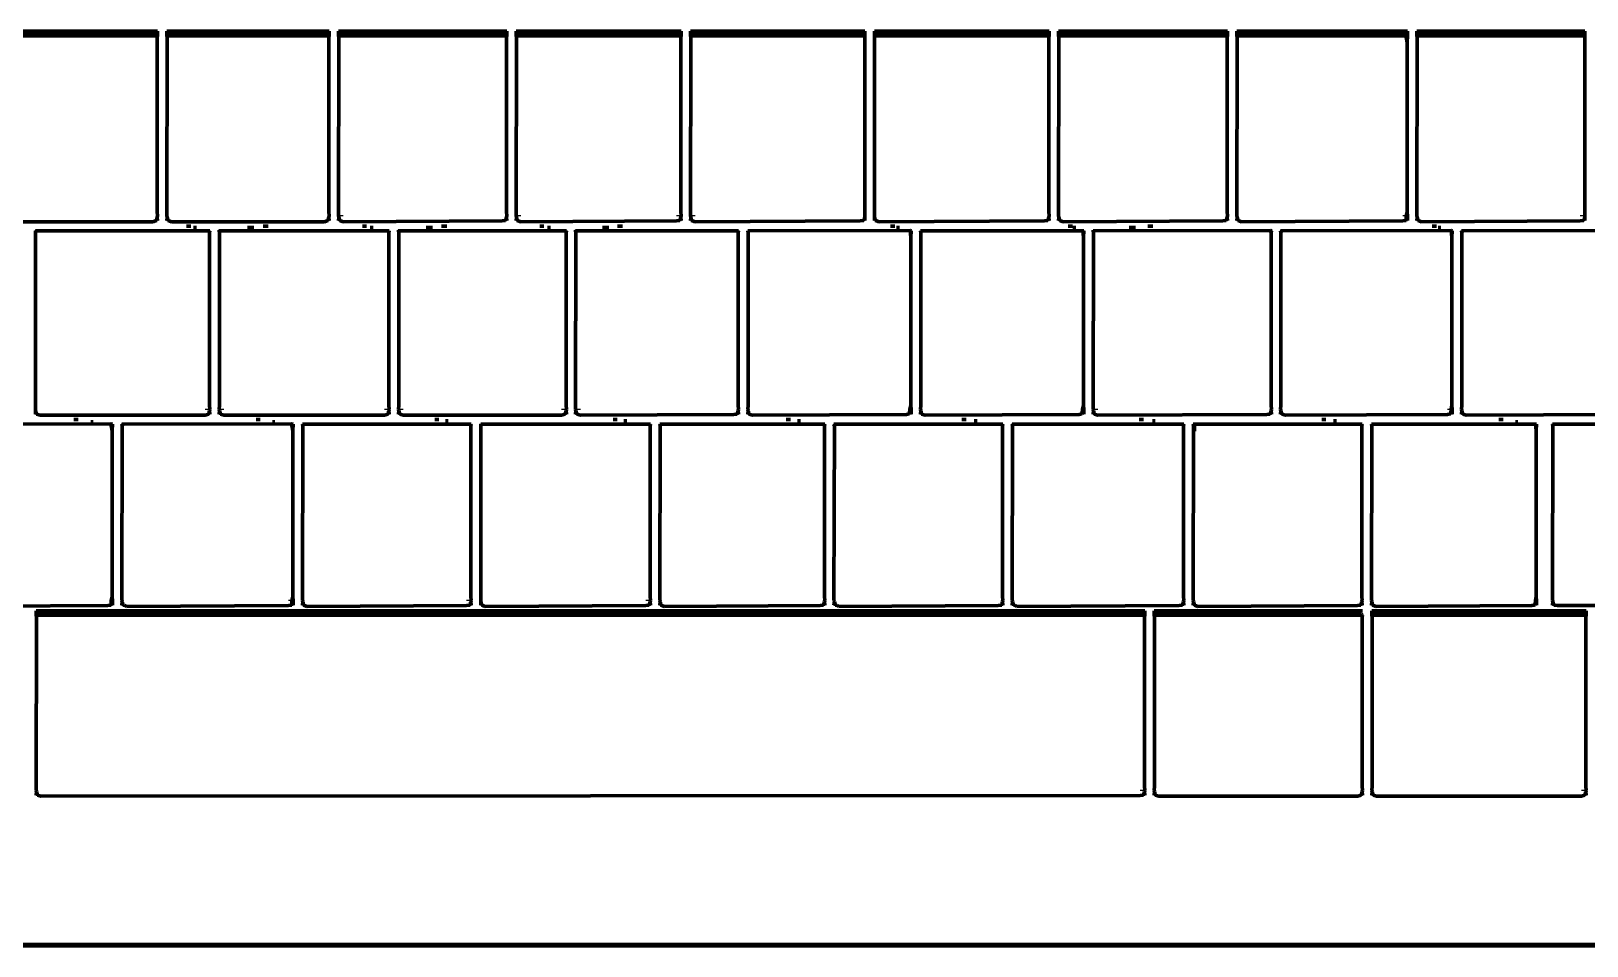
# Model space of a CAD drawing. Header units: millimetres. Extents: x 4307 to 31003, y 2809 to 20009.
# Drawn here: x 11221.8 to 11335.8, y 12631 to 12698 of the extents above; entities that cross this region are included whole.
import ezdxf

# ---------------------------------------------------------------- set-up
doc = ezdxf.new("R2010")
doc.units = ezdxf.units.MM
doc.layers.add('ProfileEdges', color=7, linetype='Continuous')

msp = doc.modelspace()

# ---------------------------------------------------------------- linework, layer by layer
for p, q in [((11218.6, 12684.1), (11231.01, 12684.1)), ((11231.09, 12684.44), (11231.01, 12684.44)), ((11231.01, 12684.1), (11231.09, 12684.1)), ((11231.86, 12684.44), (11231.78, 12684.44)), ((11231.78, 12684.1), (11231.86, 12684.1)), ((11231.86, 12684.1), (11243.58, 12684.1)), ((11243.58, 12684.1), (11243.67, 12684.1)), ((11244.7, 12684.44), (11244.35, 12684.44)), ((11244.35, 12684.1), (11244.44, 12684.1)), ((11244.44, 12684.1), (11256.34, 12684.07)), ((11256.59, 12684.1), (11256.68, 12684.1)), ((11257.71, 12684.44), (11257.36, 12684.44)), ((11257.36, 12684.1), (11257.45, 12684.1)), ((11257.45, 12684.1), (11269.11, 12684.07)), ((11269.37, 12684.44), (11269.11, 12684.44)), ((11269.37, 12684.1), (11269.45, 12684.1)), ((11270.48, 12684.44), (11270.14, 12684.44)), ((11270.14, 12684.1), (11270.22, 12684.1)), ((11270.22, 12684.1), (11282.59, 12684.07)), ((11282.93, 12684.44), (11282.85, 12684.44)), ((11282.85, 12684.1), (11282.93, 12684.1)), ((11283.71, 12684.44), (11283.62, 12684.44)), ((11283.62, 12684.1), (11283.7, 12684.1)), ((11283.7, 12684.1), (11296.08, 12684.07)), ((11296.43, 12684.44), (11296.34, 12684.44)), ((11296.34, 12684.1), (11296.43, 12684.1)), ((11297.2, 12684.44), (11297.11, 12684.44)), ((11297.11, 12684.1), (11297.2, 12684.1)), ((11297.2, 12684.1), (11309.16, 12684.07)), ((11309.5, 12684.44), (11309.41, 12684.44)), ((11309.41, 12684.1), (11309.5, 12684.1)), ((11310.27, 12684.44), (11310.19, 12684.44)), ((11310.19, 12684.1), (11310.27, 12684.1)), ((11310.27, 12684.1), (11322.35, 12684.07)), ((11322.6, 12684.44), (11322.35, 12684.44)), ((11322.69, 12684.44), (11322.6, 12684.44)), ((11322.6, 12684.1), (11322.69, 12684.1)), ((11323.46, 12684.44), (11323.37, 12684.44)), ((11323.37, 12684.1), (11323.46, 12684.1)), ((11323.46, 12684.1), (11335.35, 12684.07)), ((11335.69, 12684.44), (11335.35, 12684.44)), ((11335.61, 12684.1), (11335.69, 12684.1)), ((11222.22, 12670.27), (11222.14, 12670.27)), ((11222.14, 12669.93), (11222.22, 12669.93)), ((11222.22, 12669.93), (11234.84, 12669.93)), ((11234.93, 12670.27), (11234.58, 12670.27)), ((11234.84, 12669.93), (11234.93, 12669.93)), ((11235.95, 12670.27), (11235.61, 12670.27)), ((11235.61, 12669.93), (11235.7, 12669.93)), ((11235.7, 12669.93), (11247.98, 12669.93)), ((11248.07, 12670.27), (11247.72, 12670.27)), ((11247.98, 12669.93), (11248.07, 12669.93)), ((11249.09, 12670.27), (11248.75, 12670.27)), ((11248.75, 12669.93), (11248.84, 12669.93)), ((11248.84, 12669.93), (11260.96, 12669.93)), ((11261.05, 12670.27), (11260.7, 12670.27)), ((11260.96, 12669.93), (11261.05, 12669.93)), ((11262.08, 12670.27), (11261.73, 12670.27)), ((11261.73, 12669.93), (11261.82, 12669.93)), ((11261.82, 12669.93), (11273.31, 12669.9)), ((11273.66, 12670.27), (11273.57, 12670.27)), ((11273.57, 12669.93), (11273.66, 12669.93)), ((11274.34, 12669.93), (11274.43, 12669.93)), ((11274.43, 12669.93), (11285.97, 12669.9)), ((11286.18, 12669.95), (11286.31, 12669.93)), ((11286.31, 12670.27), (11286.22, 12670.27)), ((11287.08, 12670.27), (11287, 12670.27)), ((11287, 12669.93), (11287.08, 12669.93)), ((11287.08, 12669.93), (11298.62, 12669.9)), ((11298.83, 12669.95), (11298.96, 12669.93)), ((11298.96, 12670.27), (11298.88, 12670.27)), ((11299.99, 12670.27), (11299.65, 12670.27)), ((11299.65, 12669.93), (11299.73, 12669.93)), ((11299.73, 12669.93), (11312.37, 12669.9)), ((11312.71, 12670.27), (11312.62, 12670.27)), ((11312.62, 12669.93), (11312.71, 12669.93)), ((11313.48, 12670.27), (11313.39, 12670.27)), ((11313.39, 12669.93), (11313.48, 12669.93)), ((11313.48, 12669.93), (11325.61, 12669.9)), ((11325.88, 12670.27), (11325.61, 12670.27)), ((11325.83, 12669.95), (11325.96, 12669.93)), ((11325.96, 12670.27), (11325.88, 12670.27)), ((11326.73, 12670.27), (11326.64, 12670.27)), ((11326.64, 12669.93), (11326.73, 12669.93)), ((11326.73, 12669.93), (11338.33, 12669.9)), ((11227.44, 12655.94), (11227.7, 12655.94)), ((11227.78, 12656.27), (11227.7, 12656.27)), ((11227.7, 12655.94), (11227.78, 12655.94)), ((11228.47, 12655.94), (11228.55, 12655.94)), ((11240.94, 12656.27), (11240.68, 12656.27)), ((11240.68, 12655.94), (11240.94, 12655.94)), ((11241.02, 12656.27), (11240.94, 12656.27)), ((11240.94, 12655.94), (11241.02, 12655.94)), ((11241.71, 12655.94), (11241.79, 12655.94)), ((11241.79, 12655.94), (11242.05, 12655.94)), ((11254.08, 12656.27), (11253.74, 12656.27)), ((11253.74, 12655.94), (11254, 12655.94)), ((11254, 12655.94), (11254.08, 12655.94)), ((11254.77, 12655.94), (11254.85, 12655.94)), ((11254.85, 12655.94), (11255.11, 12655.94)), ((11267.21, 12656.27), (11266.87, 12656.27)), ((11266.87, 12655.94), (11267.12, 12655.94)), ((11267.12, 12655.94), (11267.21, 12655.94)), ((11267.98, 12656.27), (11267.89, 12656.27)), ((11267.89, 12655.94), (11267.98, 12655.94)), ((11267.98, 12655.94), (11268.24, 12655.94)), ((11279.64, 12655.94), (11279.89, 12655.94)), ((11279.98, 12656.27), (11279.89, 12656.27)), ((11279.89, 12655.94), (11279.98, 12655.94)), ((11280.75, 12656.27), (11280.66, 12656.27)), ((11280.66, 12655.94), (11280.75, 12655.94)), ((11292.7, 12655.94), (11292.95, 12655.94)), ((11293.04, 12656.27), (11292.95, 12656.27)), ((11292.95, 12655.94), (11293.04, 12655.94)), ((11293.81, 12656.27), (11293.72, 12656.27)), ((11293.72, 12655.94), (11293.81, 12655.94)), ((11305.95, 12655.94), (11306.21, 12655.94)), ((11306.3, 12656.27), (11306.21, 12656.27)), ((11306.21, 12655.94), (11306.3, 12655.94)), ((11306.98, 12655.94), (11307.07, 12655.94)), ((11307.07, 12655.94), (11307.33, 12655.94)), ((11319.01, 12655.94), (11319.27, 12655.94)), ((11319.36, 12656.27), (11319.27, 12656.27)), ((11319.27, 12655.94), (11319.36, 12655.94)), ((11320.04, 12655.94), (11320.13, 12655.94)), ((11320.13, 12655.94), (11320.39, 12655.94)), ((11331.8, 12655.94), (11331.95, 12655.94)), ((11332.01, 12655.95), (11332.14, 12655.94)), ((11332.14, 12656.27), (11332.06, 12656.27)), ((11333.32, 12656.27), (11333.41, 12656.27)), ((11333.32, 12655.94), (11333.41, 12655.94)), ((11333.41, 12655.94), (11333.66, 12655.94)), ((11222.2, 12642.02), (11222.29, 12642.02)), ((11222.29, 12642.02), (11303.09, 12641.98)), ((11303.43, 12642.35), (11303.09, 12642.35)), ((11303.34, 12642.02), (11303.43, 12642.02)), ((11304.11, 12642.02), (11304.2, 12642.02)), ((11304.2, 12642.02), (11319.3, 12642.02)), ((11319.39, 12642.35), (11319.3, 12642.35)), ((11319.3, 12642.02), (11319.39, 12642.02)), ((11320.07, 12642.02), (11320.16, 12642.02)), ((11320.16, 12642.02), (11335.69, 12642.02)), ((11335.77, 12642.35), (11335.43, 12642.35)), ((11335.69, 12642.02), (11335.77, 12642.02))]:
    msp.add_line(p, q)
at = {"layer": 'ProfileEdges', "lineweight": 211}
for p, q in [((11218.52, 12697.98), (11231.09, 12697.98)), ((11230.75, 12697.82), (11218.86, 12697.88)), ((11230.75, 12697.82), (11231.01, 12697.79)), ((11231.01, 12697.79), (11231.04, 12697.64)), ((11231.09, 12697.98), (11231.09, 12697.64)), ((11231.78, 12697.98), (11243.67, 12697.98)), ((11231.78, 12697.64), (11231.78, 12697.98)), ((11231.83, 12697.64), (11231.86, 12697.79)), ((11231.86, 12697.79), (11232.12, 12697.88)), ((11243.33, 12697.82), (11232.12, 12697.88)), ((11243.33, 12697.82), (11243.58, 12697.79)), ((11243.62, 12697.64), (11243.58, 12697.79)), ((11243.67, 12697.98), (11243.67, 12697.64)), ((11244.35, 12697.98), (11256.68, 12697.98)), ((11244.35, 12697.64), (11244.35, 12697.98)), ((11244.48, 12697.77), (11244.43, 12697.64)), ((11244.7, 12697.88), (11244.48, 12697.77)), ((11256.34, 12697.88), (11244.7, 12697.88)), ((11256.59, 12697.79), (11256.34, 12697.88)), ((11256.63, 12697.64), (11256.59, 12697.79)), ((11256.68, 12697.98), (11256.68, 12697.64)), ((11257.36, 12697.98), (11269.45, 12697.98)), ((11257.36, 12697.64), (11257.36, 12697.98)), ((11257.49, 12697.77), (11257.44, 12697.64)), ((11257.71, 12697.88), (11257.49, 12697.77)), ((11269.11, 12697.88), (11257.71, 12697.88)), ((11269.37, 12697.79), (11269.11, 12697.88)), ((11269.4, 12697.64), (11269.37, 12697.79)), ((11269.45, 12697.98), (11269.45, 12697.64)), ((11270.14, 12697.98), (11282.93, 12697.98)), ((11270.14, 12697.64), (11270.14, 12697.98)), ((11270.26, 12697.77), (11270.21, 12697.64)), ((11270.48, 12697.88), (11270.26, 12697.77)), ((11282.59, 12697.88), (11270.48, 12697.88)), ((11282.85, 12697.79), (11282.59, 12697.88)), ((11282.88, 12697.64), (11282.85, 12697.79)), ((11282.93, 12697.98), (11282.93, 12697.64)), ((11283.62, 12697.98), (11296.43, 12697.98)), ((11283.62, 12697.64), (11283.62, 12697.98)), ((11283.67, 12697.64), (11283.7, 12697.79)), ((11283.7, 12697.79), (11283.96, 12697.88)), ((11296.08, 12697.88), (11283.96, 12697.88)), ((11296.34, 12697.79), (11296.08, 12697.88)), ((11296.34, 12697.79), (11296.38, 12697.64)), ((11296.43, 12697.98), (11296.43, 12697.64)), ((11297.11, 12697.98), (11309.5, 12697.98)), ((11297.11, 12697.64), (11297.11, 12697.98)), ((11297.24, 12697.77), (11297.18, 12697.64)), ((11297.45, 12697.88), (11297.24, 12697.77)), ((11309.16, 12697.88), (11297.45, 12697.88)), ((11309.41, 12697.79), (11309.16, 12697.88)), ((11309.45, 12697.64), (11309.41, 12697.79)), ((11309.5, 12697.98), (11309.5, 12697.64)), ((11310.19, 12697.98), (11322.69, 12697.98)), ((11310.19, 12697.64), (11310.19, 12697.98)), ((11310.27, 12697.79), (11310.24, 12697.64)), ((11310.53, 12697.88), (11310.27, 12697.79)), ((11322.35, 12697.82), (11310.53, 12697.88)), ((11322.56, 12697.77), (11322.35, 12697.82)), ((11322.59, 12697.64), (11322.56, 12697.77)), ((11322.69, 12697.98), (11322.69, 12697.64)), ((11323.37, 12697.98), (11323.37, 12697.64)), ((11323.37, 12697.98), (11335.69, 12697.98)), ((11323.5, 12697.77), (11323.45, 12697.64)), ((11323.72, 12697.88), (11323.5, 12697.77)), ((11335.35, 12697.88), (11323.72, 12697.88)), ((11335.35, 12697.88), (11335.61, 12697.79)), ((11335.64, 12697.64), (11335.61, 12697.79)), ((11335.69, 12697.64), (11335.69, 12697.98)), ((11231.04, 12697.64), (11218.57, 12697.64)), ((11231.09, 12697.64), (11231.04, 12697.64)), ((11231.04, 12697.64), (11231.07, 12697.53)), ((11231.09, 12697.64), (11231.07, 12697.53)), ((11231.07, 12697.53), (11231.07, 12684.74)), ((11231.83, 12697.64), (11231.78, 12697.64)), ((11231.8, 12697.53), (11231.78, 12697.64)), ((11231.78, 12684.44), (11231.8, 12697.53)), ((11231.8, 12697.53), (11231.83, 12697.64)), ((11243.62, 12697.64), (11231.83, 12697.64)), ((11243.67, 12697.64), (11243.62, 12697.64)), ((11243.65, 12697.53), (11243.62, 12697.64)), ((11243.67, 12697.64), (11243.65, 12697.53)), ((11243.65, 12697.53), (11243.65, 12684.74)), ((11244.43, 12697.64), (11244.35, 12697.64)), ((11244.38, 12697.53), (11244.35, 12697.64)), ((11244.35, 12684.44), (11244.38, 12697.53)), ((11244.43, 12697.64), (11244.38, 12697.53)), ((11256.63, 12697.64), (11244.43, 12697.64)), ((11256.68, 12697.64), (11256.63, 12697.64)), ((11256.66, 12697.53), (11256.63, 12697.64)), ((11256.68, 12697.64), (11256.66, 12697.53)), ((11256.66, 12697.53), (11256.66, 12684.74)), ((11257.44, 12697.64), (11257.36, 12697.64)), ((11257.39, 12697.53), (11257.36, 12697.64)), ((11257.36, 12684.44), (11257.39, 12697.53)), ((11257.44, 12697.64), (11257.39, 12697.53)), ((11269.4, 12697.64), (11257.44, 12697.64)), ((11269.45, 12697.64), (11269.4, 12697.64)), ((11269.43, 12697.53), (11269.4, 12697.64)), ((11269.45, 12697.64), (11269.43, 12697.53)), ((11269.43, 12697.53), (11269.43, 12684.74)), ((11270.21, 12697.64), (11270.14, 12697.64)), ((11270.16, 12697.53), (11270.14, 12697.64)), ((11270.14, 12684.44), (11270.16, 12697.53)), ((11270.21, 12697.64), (11270.16, 12697.53)), ((11282.88, 12697.64), (11270.21, 12697.64)), ((11282.93, 12697.64), (11282.88, 12697.64)), ((11282.91, 12697.53), (11282.88, 12697.64)), ((11282.93, 12697.64), (11282.91, 12697.53)), ((11282.91, 12697.53), (11282.91, 12684.74)), ((11283.67, 12697.64), (11283.62, 12697.64)), ((11283.64, 12697.53), (11283.62, 12697.64)), ((11283.62, 12684.44), (11283.64, 12697.53)), ((11283.64, 12697.53), (11283.67, 12697.64)), ((11296.38, 12697.64), (11283.67, 12697.64)), ((11296.38, 12697.64), (11296.41, 12697.53)), ((11296.43, 12697.64), (11296.38, 12697.64)), ((11296.41, 12697.53), (11296.43, 12697.64)), ((11296.41, 12697.53), (11296.41, 12684.74)), ((11297.18, 12697.64), (11297.11, 12697.64)), ((11297.13, 12697.53), (11297.11, 12697.64)), ((11297.13, 12697.53), (11297.11, 12684.44)), ((11297.18, 12697.64), (11297.13, 12697.53)), ((11309.45, 12697.64), (11297.18, 12697.64)), ((11309.48, 12697.53), (11309.45, 12697.64)), ((11309.5, 12697.64), (11309.45, 12697.64)), ((11309.48, 12697.53), (11309.5, 12697.64)), ((11309.48, 12697.53), (11309.48, 12684.74)), ((11310.24, 12697.64), (11310.19, 12697.64)), ((11310.21, 12697.53), (11310.19, 12697.64)), ((11310.19, 12684.44), (11310.21, 12697.15)), ((11310.24, 12697.64), (11310.21, 12697.53)), ((11310.21, 12697.53), (11310.21, 12697.15)), ((11322.59, 12697.64), (11310.24, 12697.64)), ((11322.6, 12697.54), (11322.59, 12697.64)), ((11322.69, 12697.64), (11322.59, 12697.64)), ((11322.6, 12697.54), (11322.67, 12697.15)), ((11322.67, 12697.15), (11322.69, 12697.64)), ((11322.67, 12697.15), (11322.67, 12684.74)), ((11323.45, 12697.64), (11323.37, 12697.64)), ((11323.4, 12697.53), (11323.37, 12697.64)), ((11323.4, 12697.53), (11323.37, 12684.44)), ((11323.45, 12697.64), (11323.4, 12697.53)), ((11335.64, 12697.64), (11323.45, 12697.64)), ((11335.67, 12697.53), (11335.64, 12697.64)), ((11335.69, 12697.64), (11335.64, 12697.64)), ((11335.69, 12697.64), (11335.67, 12697.53)), ((11335.67, 12697.53), (11335.67, 12684.74)), ((11230.75, 12684.01), (11218.86, 12684.01)), ((11231.01, 12684.1), (11230.75, 12684.01)), ((11231.01, 12684.1), (11231.07, 12684.36)), ((11231.07, 12684.74), (11231.09, 12684.44)), ((11231.09, 12684.44), (11231.07, 12684.36)), ((11231.09, 12684.1), (11231.07, 12684.36)), ((11231.8, 12684.36), (11231.78, 12684.44)), ((11231.8, 12684.36), (11231.78, 12684.1)), ((11231.8, 12684.36), (11231.86, 12684.1)), ((11231.86, 12684.1), (11232.12, 12684.01)), ((11243.33, 12684.01), (11232.12, 12684.01)), ((11243.58, 12684.1), (11243.33, 12684.01)), ((11243.58, 12684.1), (11243.65, 12684.36)), ((11243.65, 12684.74), (11243.67, 12684.44)), ((11243.67, 12684.44), (11243.65, 12684.36)), ((11243.67, 12684.1), (11243.65, 12684.36)), ((11244.35, 12684.44), (11244.38, 12684.36)), ((11244.38, 12684.36), (11244.35, 12684.1)), ((11244.38, 12684.36), (11244.44, 12684.1)), ((11244.44, 12684.1), (11244.7, 12684.01)), ((11256.34, 12684.07), (11244.7, 12684.01)), ((11256.59, 12684.1), (11256.34, 12684.07)), ((11256.59, 12684.1), (11256.66, 12684.36)), ((11256.66, 12684.74), (11256.68, 12684.44)), ((11256.68, 12684.44), (11256.66, 12684.36)), ((11256.68, 12684.1), (11256.66, 12684.36)), ((11257.39, 12684.36), (11257.36, 12684.44)), ((11257.36, 12684.1), (11257.39, 12684.36)), ((11257.39, 12684.36), (11257.45, 12684.1)), ((11257.71, 12684.01), (11257.45, 12684.1)), ((11269.11, 12684.07), (11257.71, 12684.01)), ((11269.37, 12684.1), (11269.11, 12684.07)), ((11269.37, 12684.1), (11269.43, 12684.36)), ((11269.43, 12684.74), (11269.45, 12684.44)), ((11269.45, 12684.44), (11269.43, 12684.36)), ((11269.45, 12684.1), (11269.43, 12684.36)), ((11270.14, 12684.44), (11270.16, 12684.36)), ((11270.16, 12684.36), (11270.14, 12684.1)), ((11270.22, 12684.1), (11270.16, 12684.36)), ((11270.48, 12684.01), (11270.22, 12684.1)), ((11282.59, 12684.07), (11270.48, 12684.01)), ((11282.85, 12684.1), (11282.59, 12684.07)), ((11282.85, 12684.1), (11282.91, 12684.36)), ((11282.93, 12684.44), (11282.91, 12684.74)), ((11282.91, 12684.36), (11282.93, 12684.44)), ((11282.93, 12684.1), (11282.91, 12684.36)), ((11283.64, 12684.36), (11283.62, 12684.44)), ((11283.62, 12684.1), (11283.64, 12684.36)), ((11283.64, 12684.36), (11283.7, 12684.1)), ((11283.96, 12684.01), (11283.7, 12684.1)), ((11296.08, 12684.07), (11283.96, 12684.01)), ((11296.34, 12684.1), (11296.08, 12684.07)), ((11296.34, 12684.1), (11296.41, 12684.36)), ((11296.41, 12684.74), (11296.43, 12684.44)), ((11296.43, 12684.44), (11296.41, 12684.36)), ((11296.43, 12684.1), (11296.41, 12684.36)), ((11297.11, 12684.44), (11297.13, 12684.36)), ((11297.13, 12684.36), (11297.11, 12684.1)), ((11297.13, 12684.36), (11297.2, 12684.1)), ((11297.2, 12684.1), (11297.45, 12684.01)), ((11309.16, 12684.07), (11297.45, 12684.01)), ((11309.41, 12684.1), (11309.16, 12684.07)), ((11309.41, 12684.1), (11309.48, 12684.36)), ((11309.48, 12684.74), (11309.5, 12684.44)), ((11309.5, 12684.44), (11309.48, 12684.36)), ((11309.5, 12684.1), (11309.48, 12684.36)), ((11310.21, 12684.36), (11310.19, 12684.44)), ((11310.19, 12684.1), (11310.21, 12684.36)), ((11310.27, 12684.1), (11310.21, 12684.36)), ((11310.53, 12684.01), (11310.27, 12684.1)), ((11322.35, 12684.07), (11310.53, 12684.01)), ((11322.6, 12684.1), (11322.35, 12684.07)), ((11322.67, 12684.74), (11322.6, 12684.44)), ((11322.6, 12684.44), (11322.6, 12684.1)), ((11322.69, 12684.44), (11322.67, 12684.74)), ((11322.69, 12684.1), (11322.69, 12684.44)), ((11323.4, 12684.36), (11323.37, 12684.44)), ((11323.37, 12684.1), (11323.4, 12684.36)), ((11323.46, 12684.1), (11323.4, 12684.36)), ((11323.72, 12684.01), (11323.46, 12684.1)), ((11335.35, 12684.07), (11323.72, 12684.01)), ((11335.61, 12684.1), (11335.35, 12684.07)), ((11335.61, 12684.1), (11335.67, 12684.36)), ((11335.69, 12684.44), (11335.67, 12684.74)), ((11335.69, 12684.44), (11335.67, 12684.36)), ((11335.69, 12684.1), (11335.67, 12684.36)), ((11222.21, 12683.35), (11222.14, 12683.35)), ((11222.16, 12683.23), (11222.14, 12683.35)), ((11222.21, 12683.35), (11222.16, 12683.23)), ((11222.16, 12683.23), (11222.16, 12670.57)), ((11234.87, 12683.36), (11222.21, 12683.35)), ((11233.22, 12683.69), (11233.52, 12683.69)), ((11233.94, 12683.59), (11233.72, 12683.59)), ((11234.91, 12683.23), (11234.87, 12683.36)), ((11234.93, 12683.35), (11234.87, 12683.36)), ((11234.93, 12683.35), (11234.91, 12683.23)), ((11234.91, 12683.23), (11234.91, 12670.57)), ((11235.61, 12683.35), (11235.61, 12683.41)), ((11235.68, 12683.35), (11235.61, 12683.35)), ((11235.63, 12683.23), (11235.61, 12683.35)), ((11235.68, 12683.35), (11235.63, 12683.23)), ((11235.63, 12683.23), (11235.63, 12670.57)), ((11235.71, 12683.42), (11235.68, 12683.35)), ((11248.01, 12683.36), (11235.68, 12683.35)), ((11238.15, 12683.59), (11237.68, 12683.59)), ((11238.82, 12683.69), (11239.2, 12683.69)), ((11246.11, 12683.69), (11246.41, 12683.69)), ((11246.9, 12683.59), (11246.68, 12683.59)), ((11248.04, 12683.23), (11248.01, 12683.36)), ((11248.07, 12683.35), (11248.01, 12683.36)), ((11248.07, 12683.35), (11248.04, 12683.23)), ((11248.04, 12683.23), (11248.04, 12670.57)), ((11248.75, 12683.35), (11248.75, 12683.41)), ((11248.82, 12683.35), (11248.75, 12683.35)), ((11248.77, 12683.23), (11248.75, 12683.35)), ((11248.82, 12683.35), (11248.77, 12683.23)), ((11248.77, 12683.23), (11248.77, 12670.57)), ((11248.85, 12683.42), (11248.82, 12683.35)), ((11260.99, 12683.36), (11248.82, 12683.35)), ((11251.25, 12683.59), (11250.78, 12683.59)), ((11251.9, 12683.69), (11252.28, 12683.69)), ((11259.1, 12683.69), (11259.41, 12683.69)), ((11259.89, 12683.59), (11259.67, 12683.59)), ((11261.03, 12683.23), (11260.99, 12683.36)), ((11261.05, 12683.35), (11260.99, 12683.36)), ((11261.05, 12683.35), (11261.03, 12683.23)), ((11261.03, 12683.23), (11261.03, 12670.57)), ((11261.73, 12683.35), (11261.73, 12683.41)), ((11261.78, 12683.35), (11261.73, 12683.35)), ((11261.75, 12683.23), (11261.73, 12683.35)), ((11261.73, 12670.27), (11261.75, 12683.23)), ((11261.75, 12683.23), (11261.78, 12683.35)), ((11261.78, 12683.35), (11261.8, 12683.42)), ((11273.6, 12683.36), (11261.78, 12683.35)), ((11264.16, 12683.59), (11263.69, 12683.59)), ((11264.79, 12683.69), (11265.17, 12683.69)), ((11273.6, 12683.36), (11273.64, 12683.23)), ((11273.66, 12683.35), (11273.6, 12683.36)), ((11273.66, 12683.35), (11273.64, 12683.23)), ((11273.64, 12683.23), (11273.64, 12670.57)), ((11274.39, 12683.36), (11274.34, 12683.35)), ((11274.36, 12683.23), (11274.34, 12683.35)), ((11274.36, 12683.23), (11274.39, 12683.36)), ((11274.36, 12683.23), (11274.36, 12670.57)), ((11286.24, 12683.37), (11274.39, 12683.36)), ((11284.81, 12683.69), (11285.11, 12683.69)), ((11285.46, 12683.59), (11285.25, 12683.59)), ((11286.24, 12683.37), (11286.29, 12682.86)), ((11286.31, 12683.35), (11286.24, 12683.37)), ((11286.31, 12683.35), (11286.29, 12682.86)), ((11286.29, 12670.57), (11286.29, 12682.86)), ((11287.05, 12683.35), (11287, 12683.35)), ((11287.02, 12683.23), (11287, 12683.35)), ((11287.02, 12683.23), (11287.05, 12683.35)), ((11287.02, 12683.23), (11287.02, 12670.57)), ((11298.89, 12683.35), (11287.05, 12683.35)), ((11297.83, 12683.69), (11298.14, 12683.69)), ((11298.38, 12683.59), (11298.16, 12683.59)), ((11298.89, 12683.35), (11298.89, 12683.38)), ((11298.94, 12682.86), (11298.89, 12683.35)), ((11298.96, 12683.35), (11298.89, 12683.35)), ((11298.96, 12683.35), (11298.94, 12682.86)), ((11298.94, 12670.57), (11298.94, 12682.86)), ((11299.65, 12683.35), (11299.65, 12683.4)), ((11299.7, 12683.35), (11299.65, 12683.35)), ((11299.67, 12683.23), (11299.65, 12683.35)), ((11299.67, 12683.23), (11299.65, 12670.27)), ((11299.67, 12683.23), (11299.7, 12683.35)), ((11299.7, 12683.35), (11299.71, 12683.4)), ((11312.65, 12683.37), (11299.7, 12683.35)), ((11302.75, 12683.59), (11302.28, 12683.59)), ((11303.65, 12683.69), (11304.03, 12683.69)), ((11312.69, 12683.23), (11312.65, 12683.37)), ((11312.71, 12683.35), (11312.65, 12683.37)), ((11312.71, 12683.35), (11312.69, 12683.23)), ((11312.69, 12683.23), (11312.69, 12670.57)), ((11313.47, 12683.35), (11313.39, 12683.35)), ((11313.41, 12683.23), (11313.39, 12683.35)), ((11313.47, 12683.35), (11313.41, 12683.23)), ((11313.41, 12683.23), (11313.41, 12670.57)), ((11325.88, 12683.37), (11313.47, 12683.35)), ((11324.5, 12683.69), (11324.81, 12683.69)), ((11325.14, 12683.59), (11324.93, 12683.59)), ((11325.88, 12683.37), (11325.93, 12682.86)), ((11325.96, 12683.35), (11325.88, 12683.37)), ((11325.96, 12683.35), (11325.93, 12682.86)), ((11325.93, 12670.57), (11325.93, 12682.86)), ((11326.71, 12683.35), (11326.64, 12683.35)), ((11326.66, 12683.23), (11326.64, 12683.35)), ((11326.71, 12683.35), (11326.66, 12683.23)), ((11326.66, 12683.23), (11326.66, 12670.57)), ((11338.6, 12683.38), (11326.71, 12683.35)), ((11222.16, 12670.57), (11222.14, 12670.27)), ((11234.91, 12670.57), (11234.93, 12670.27)), ((11235.61, 12670.27), (11235.63, 12670.57)), ((11248.04, 12670.57), (11248.07, 12670.27)), ((11248.75, 12670.27), (11248.77, 12670.57)), ((11261.03, 12670.57), (11261.05, 12670.27)), ((11273.64, 12670.57), (11273.66, 12670.27)), ((11274.36, 12670.57), (11274.34, 12670.27)), ((11286.22, 12670.27), (11286.29, 12670.57)), ((11286.29, 12670.57), (11286.31, 12670.27)), ((11287.02, 12670.57), (11287, 12670.27)), ((11298.88, 12670.27), (11298.94, 12670.57)), ((11298.94, 12670.57), (11298.96, 12670.27)), ((11312.71, 12670.27), (11312.69, 12670.57)), ((11313.41, 12670.57), (11313.39, 12670.27)), ((11325.88, 12670.27), (11325.93, 12670.57)), ((11325.93, 12670.57), (11325.96, 12670.27)), ((11326.66, 12670.57), (11326.64, 12670.27)), ((11227.67, 12669.2), (11215.26, 12669.19)), ((11222.16, 12670.19), (11222.14, 12670.27)), ((11222.14, 12669.93), (11222.16, 12670.19)), ((11222.16, 12670.19), (11222.22, 12669.93)), ((11222.22, 12669.93), (11222.48, 12669.84)), ((11234.58, 12669.84), (11222.48, 12669.84)), ((11224.96, 12669.52), (11225.27, 12669.52)), ((11226.38, 12669.37), (11226.21, 12669.37)), ((11227.67, 12669.2), (11227.7, 12669.08)), ((11227.78, 12669.18), (11227.67, 12669.2)), ((11227.78, 12669.18), (11227.76, 12668.69)), ((11228.54, 12669.18), (11228.47, 12669.18)), ((11228.49, 12669.06), (11228.47, 12669.18)), ((11228.54, 12669.18), (11228.49, 12669.06)), ((11240.92, 12669.2), (11228.54, 12669.18)), ((11234.58, 12669.84), (11234.84, 12669.93)), ((11234.91, 12670.19), (11234.84, 12669.93)), ((11234.93, 12670.27), (11234.91, 12670.19)), ((11234.93, 12669.93), (11234.91, 12670.19)), ((11235.63, 12670.19), (11235.61, 12670.27)), ((11235.61, 12669.93), (11235.63, 12670.19)), ((11235.63, 12670.19), (11235.7, 12669.93)), ((11235.7, 12669.93), (11235.95, 12669.84)), ((11247.72, 12669.84), (11235.95, 12669.84)), ((11238.31, 12669.52), (11238.61, 12669.52)), ((11239.69, 12669.37), (11239.51, 12669.37)), ((11240.92, 12669.2), (11240.94, 12669.08)), ((11241.02, 12669.18), (11240.92, 12669.2)), ((11241.02, 12669.18), (11241, 12668.69)), ((11241.76, 12669.18), (11241.71, 12669.18)), ((11241.73, 12669.06), (11241.71, 12669.18)), ((11241.73, 12669.06), (11241.76, 12669.18)), ((11254.03, 12669.19), (11241.76, 12669.18)), ((11247.98, 12669.93), (11247.72, 12669.84)), ((11248.04, 12670.19), (11247.98, 12669.93)), ((11248.07, 12670.27), (11248.04, 12670.19)), ((11248.07, 12669.93), (11248.04, 12670.19)), ((11248.77, 12670.19), (11248.75, 12670.27)), ((11248.75, 12669.93), (11248.77, 12670.19)), ((11248.77, 12670.19), (11248.84, 12669.93)), ((11248.84, 12669.93), (11249.09, 12669.84)), ((11260.7, 12669.84), (11249.09, 12669.84)), ((11251.4, 12669.52), (11251.71, 12669.52)), ((11252.4, 12669.42), (11252.19, 12669.42)), ((11254.03, 12669.19), (11254.06, 12669.06)), ((11254.08, 12669.18), (11254.03, 12669.19)), ((11254.08, 12669.18), (11254.06, 12669.06)), ((11254.84, 12669.18), (11254.77, 12669.18)), ((11254.79, 12669.06), (11254.77, 12669.18)), ((11254.84, 12669.18), (11254.79, 12669.06)), ((11267.16, 12669.19), (11254.84, 12669.18)), ((11260.7, 12669.84), (11260.96, 12669.93)), ((11261.03, 12670.19), (11260.96, 12669.93)), ((11261.05, 12670.27), (11261.03, 12670.19)), ((11261.05, 12669.93), (11261.03, 12670.19)), ((11261.73, 12670.27), (11261.75, 12670.19)), ((11261.75, 12670.19), (11261.73, 12669.93)), ((11261.82, 12669.93), (11261.75, 12670.19)), ((11261.82, 12669.93), (11262.08, 12669.84)), ((11273.31, 12669.9), (11262.08, 12669.84)), ((11264.47, 12669.52), (11264.77, 12669.52)), ((11265.49, 12669.42), (11265.27, 12669.42)), ((11267.16, 12669.19), (11267.19, 12669.06)), ((11267.21, 12669.18), (11267.16, 12669.19)), ((11267.21, 12669.18), (11267.19, 12669.06)), ((11267.94, 12669.18), (11267.89, 12669.18)), ((11267.92, 12669.06), (11267.89, 12669.18)), ((11267.92, 12669.06), (11267.94, 12669.18)), ((11279.93, 12669.19), (11267.94, 12669.18)), ((11273.31, 12669.9), (11273.57, 12669.93)), ((11273.64, 12670.19), (11273.57, 12669.93)), ((11273.64, 12670.19), (11273.66, 12670.27)), ((11273.66, 12669.93), (11273.64, 12670.19)), ((11274.36, 12670.19), (11274.34, 12670.27)), ((11274.34, 12669.93), (11274.36, 12670.19)), ((11274.36, 12670.19), (11274.43, 12669.93)), ((11274.43, 12669.93), (11274.68, 12669.84)), ((11285.97, 12669.9), (11274.68, 12669.84)), ((11277.16, 12669.52), (11277.47, 12669.52)), ((11278.2, 12669.42), (11277.99, 12669.42)), ((11279.93, 12669.19), (11279.96, 12669.06)), ((11279.98, 12669.18), (11279.93, 12669.19)), ((11279.98, 12669.18), (11279.96, 12669.06)), ((11280.72, 12669.19), (11280.66, 12669.18)), ((11280.69, 12669.06), (11280.66, 12669.18)), ((11280.69, 12669.06), (11280.72, 12669.19)), ((11292.99, 12669.19), (11280.72, 12669.19)), ((11285.97, 12669.9), (11286.18, 12669.95)), ((11286.22, 12670.18), (11286.18, 12669.95)), ((11286.22, 12670.18), (11286.22, 12670.27)), ((11286.31, 12669.93), (11286.31, 12670.27)), ((11287.02, 12670.19), (11287, 12670.27)), ((11287.02, 12670.19), (11287, 12669.93)), ((11287.02, 12670.19), (11287.08, 12669.93)), ((11287.08, 12669.93), (11287.34, 12669.84)), ((11298.62, 12669.9), (11287.34, 12669.84)), ((11290.04, 12669.52), (11290.35, 12669.52)), ((11291.14, 12669.42), (11290.92, 12669.42)), ((11292.99, 12669.19), (11293.02, 12669.06)), ((11293.04, 12669.18), (11292.99, 12669.19)), ((11293.04, 12669.18), (11293.02, 12669.06)), ((11293.78, 12669.19), (11293.72, 12669.18)), ((11293.75, 12669.06), (11293.72, 12669.18)), ((11293.75, 12669.06), (11293.78, 12669.19)), ((11306.25, 12669.19), (11293.78, 12669.19)), ((11298.62, 12669.9), (11298.83, 12669.95)), ((11298.88, 12670.18), (11298.83, 12669.95)), ((11298.88, 12670.18), (11298.88, 12670.27)), ((11298.96, 12669.93), (11298.96, 12670.27)), ((11299.67, 12670.19), (11299.65, 12670.27)), ((11299.65, 12669.93), (11299.67, 12670.19)), ((11299.73, 12669.93), (11299.67, 12670.19)), ((11299.99, 12669.84), (11299.73, 12669.93)), ((11312.37, 12669.9), (11299.99, 12669.84)), ((11303.03, 12669.52), (11303.34, 12669.52)), ((11304.2, 12669.42), (11303.99, 12669.42)), ((11306.25, 12669.19), (11306.28, 12669.06)), ((11306.3, 12669.18), (11306.25, 12669.19)), ((11306.3, 12669.18), (11306.28, 12669.06)), ((11307.03, 12669.18), (11306.98, 12669.18)), ((11307, 12669.06), (11306.98, 12669.18)), ((11307, 12669.06), (11307.03, 12669.18)), ((11307.07, 12669.18), (11307.03, 12669.18)), ((11319.31, 12669.19), (11307.07, 12669.18)), ((11307.07, 12668.67), (11307.07, 12669.18)), ((11312.62, 12669.93), (11312.37, 12669.9)), ((11312.62, 12669.93), (11312.69, 12670.19)), ((11312.69, 12670.19), (11312.71, 12670.27)), ((11312.71, 12669.93), (11312.69, 12670.19)), ((11313.41, 12670.19), (11313.39, 12670.27)), ((11313.39, 12669.93), (11313.41, 12670.19)), ((11313.41, 12670.19), (11313.48, 12669.93)), ((11313.48, 12669.93), (11313.74, 12669.84)), ((11325.61, 12669.9), (11313.74, 12669.84)), ((11316.4, 12669.52), (11316.7, 12669.52)), ((11317.48, 12669.42), (11317.26, 12669.42)), ((11319.34, 12669.06), (11319.31, 12669.19)), ((11319.36, 12669.18), (11319.31, 12669.19)), ((11319.36, 12669.18), (11319.34, 12669.06)), ((11320.06, 12669.06), (11320.04, 12669.18)), ((11320.09, 12669.18), (11320.04, 12669.18)), ((11320.06, 12669.06), (11320.09, 12669.18)), ((11332.07, 12669.19), (11320.09, 12669.18)), ((11325.61, 12669.9), (11325.83, 12669.95)), ((11325.87, 12670.18), (11325.83, 12669.95)), ((11325.87, 12670.18), (11325.88, 12670.27)), ((11325.96, 12669.93), (11325.96, 12670.27)), ((11326.66, 12670.19), (11326.64, 12670.27)), ((11326.64, 12669.93), (11326.66, 12670.19)), ((11326.66, 12670.19), (11326.73, 12669.93)), ((11326.73, 12669.93), (11326.98, 12669.84)), ((11338.33, 12669.9), (11326.98, 12669.84)), ((11329.39, 12669.52), (11329.69, 12669.52)), ((11330.78, 12669.37), (11330.61, 12669.37)), ((11332.07, 12669.19), (11332.12, 12668.69)), ((11332.14, 12669.18), (11332.07, 12669.19)), ((11332.14, 12669.18), (11332.12, 12668.69)), ((11333.39, 12669.18), (11333.32, 12669.18)), ((11333.32, 12669.18), (11333.34, 12669.06)), ((11333.39, 12669.18), (11333.34, 12669.06)), ((11367.92, 12669.18), (11333.39, 12669.18)), ((11227.7, 12669.08), (11227.76, 12668.69)), ((11227.76, 12668.69), (11227.76, 12656.57)), ((11228.47, 12656.27), (11228.49, 12669.06)), ((11240.94, 12669.08), (11241, 12668.69)), ((11241, 12668.69), (11241, 12656.57)), ((11241.71, 12656.27), (11241.73, 12669.06)), ((11254.06, 12669.06), (11254.06, 12656.57)), ((11254.77, 12656.27), (11254.79, 12669.06)), ((11267.19, 12669.06), (11267.19, 12656.57)), ((11267.89, 12656.27), (11267.92, 12669.06)), ((11279.96, 12669.06), (11279.96, 12656.57)), ((11280.66, 12656.27), (11280.69, 12669.06)), ((11293.02, 12669.06), (11293.02, 12656.57)), ((11293.72, 12656.27), (11293.75, 12668.69)), ((11293.75, 12668.69), (11293.75, 12669.06)), ((11306.28, 12669.06), (11306.28, 12656.57)), ((11306.98, 12656.27), (11307, 12669.06)), ((11319.34, 12669.06), (11319.34, 12656.57)), ((11320.04, 12656.27), (11320.06, 12669.06)), ((11332.12, 12668.69), (11332.12, 12656.57)), ((11333.34, 12669.06), (11333.32, 12656.27)), ((11227.44, 12655.9), (11215.55, 12655.84)), ((11222.2, 12655.52), (11303.43, 12655.52)), ((11222.2, 12655.19), (11222.2, 12655.52)), ((11227.7, 12655.94), (11227.44, 12655.9)), ((11227.76, 12656.57), (11227.7, 12656.27)), ((11227.7, 12655.94), (11227.7, 12656.27)), ((11227.76, 12656.57), (11227.78, 12656.27)), ((11227.78, 12655.94), (11227.78, 12656.27)), ((11228.49, 12656.2), (11228.47, 12656.27)), ((11228.47, 12655.94), (11228.49, 12656.2)), ((11228.55, 12655.94), (11228.49, 12656.2)), ((11228.55, 12655.94), (11228.66, 12655.94)), ((11228.81, 12655.84), (11228.66, 12655.94)), ((11240.68, 12655.9), (11228.81, 12655.84)), ((11240.94, 12655.94), (11240.68, 12655.9)), ((11241, 12656.57), (11240.94, 12656.27)), ((11240.94, 12656.27), (11240.94, 12655.94)), ((11241, 12656.57), (11241.02, 12656.27)), ((11241.02, 12655.94), (11241.02, 12656.27)), ((11241.73, 12656.2), (11241.71, 12656.27)), ((11241.71, 12655.94), (11241.73, 12656.2)), ((11241.73, 12656.2), (11241.79, 12655.94)), ((11242.05, 12655.84), (11241.79, 12655.94)), ((11253.74, 12655.9), (11242.05, 12655.84)), ((11254, 12655.94), (11253.74, 12655.9)), ((11254, 12655.94), (11254.06, 12656.2)), ((11254.06, 12656.57), (11254.08, 12656.27)), ((11254.08, 12656.27), (11254.06, 12656.2)), ((11254.08, 12655.94), (11254.06, 12656.2)), ((11254.77, 12656.27), (11254.79, 12656.2)), ((11254.79, 12656.2), (11254.77, 12655.94)), ((11254.79, 12656.2), (11254.85, 12655.94)), ((11255.11, 12655.84), (11254.85, 12655.94)), ((11266.87, 12655.9), (11255.11, 12655.84)), ((11267.12, 12655.94), (11266.87, 12655.9)), ((11267.12, 12655.94), (11267.19, 12656.2)), ((11267.19, 12656.57), (11267.21, 12656.27)), ((11267.19, 12656.2), (11267.21, 12656.27)), ((11267.21, 12655.94), (11267.19, 12656.2)), ((11267.89, 12656.27), (11267.92, 12656.2)), ((11267.92, 12656.2), (11267.89, 12655.94)), ((11267.92, 12656.2), (11267.98, 12655.94)), ((11267.98, 12655.94), (11268.24, 12655.84)), ((11279.64, 12655.9), (11268.24, 12655.84)), ((11279.64, 12655.9), (11279.89, 12655.94)), ((11279.89, 12655.94), (11279.96, 12656.2)), ((11279.96, 12656.57), (11279.98, 12656.27)), ((11279.98, 12656.27), (11279.96, 12656.2)), ((11279.98, 12655.94), (11279.96, 12656.2)), ((11280.69, 12656.2), (11280.66, 12656.27)), ((11280.66, 12655.94), (11280.69, 12656.2)), ((11280.69, 12656.2), (11280.75, 12655.94)), ((11280.75, 12655.94), (11280.86, 12655.94)), ((11280.86, 12655.94), (11281.01, 12655.84)), ((11292.7, 12655.9), (11281.01, 12655.84)), ((11292.7, 12655.9), (11292.95, 12655.94)), ((11292.95, 12655.94), (11293.02, 12656.2)), ((11293.02, 12656.57), (11293.04, 12656.27)), ((11293.02, 12656.2), (11293.04, 12656.27)), ((11293.04, 12655.94), (11293.02, 12656.2)), ((11293.72, 12656.27), (11293.75, 12656.2)), ((11293.75, 12656.2), (11293.72, 12655.94)), ((11293.81, 12655.94), (11293.75, 12656.2)), ((11293.81, 12655.94), (11293.92, 12655.94)), ((11294.07, 12655.84), (11293.92, 12655.94)), ((11305.95, 12655.9), (11294.07, 12655.84)), ((11303.43, 12655.52), (11303.43, 12655.19)), ((11304.11, 12655.52), (11319.39, 12655.52)), ((11304.11, 12655.19), (11304.11, 12655.52)), ((11305.95, 12655.9), (11306.21, 12655.94)), ((11306.21, 12655.94), (11306.28, 12656.2)), ((11306.3, 12656.27), (11306.28, 12656.57)), ((11306.28, 12656.2), (11306.3, 12656.27)), ((11306.3, 12655.94), (11306.28, 12656.2)), ((11307, 12656.2), (11306.98, 12656.27)), ((11306.98, 12655.94), (11307, 12656.2)), ((11307, 12656.2), (11307.07, 12655.94)), ((11307.33, 12655.84), (11307.07, 12655.94)), ((11319.01, 12655.9), (11307.33, 12655.84)), ((11319.27, 12655.94), (11319.01, 12655.9)), ((11319.27, 12655.94), (11319.34, 12656.2)), ((11319.36, 12656.27), (11319.34, 12656.57)), ((11319.34, 12656.2), (11319.36, 12656.27)), ((11319.36, 12655.94), (11319.34, 12656.2)), ((11320.06, 12656.2), (11320.04, 12656.27)), ((11320.04, 12655.94), (11320.06, 12656.2)), ((11320.06, 12656.2), (11320.13, 12655.94)), ((11320.07, 12655.52), (11320.07, 12655.19)), ((11320.07, 12655.52), (11335.77, 12655.52)), ((11320.13, 12655.94), (11320.39, 12655.84)), ((11331.8, 12655.9), (11320.39, 12655.84)), ((11331.95, 12655.94), (11331.8, 12655.9)), ((11332.01, 12655.95), (11331.95, 12655.94)), ((11332.01, 12655.95), (11332.06, 12656.18)), ((11332.12, 12656.57), (11332.06, 12656.27)), ((11332.06, 12656.27), (11332.06, 12656.18)), ((11332.12, 12656.57), (11332.14, 12656.27)), ((11332.14, 12655.94), (11332.14, 12656.27)), ((11333.34, 12656.2), (11333.32, 12656.27)), ((11333.32, 12655.94), (11333.34, 12656.2)), ((11333.34, 12656.2), (11333.41, 12655.94)), ((11333.66, 12655.9), (11333.41, 12655.94)), ((11367.65, 12655.9), (11333.66, 12655.9)), ((11335.77, 12655.19), (11335.77, 12655.52)), ((11222.28, 12655.19), (11222.2, 12655.19)), ((11222.23, 12655.07), (11222.2, 12655.19)), ((11222.23, 12655.07), (11222.2, 12642.35)), ((11222.28, 12655.19), (11222.23, 12655.07)), ((11222.33, 12655.31), (11222.28, 12655.19)), ((11303.38, 12655.19), (11222.28, 12655.19)), ((11222.55, 12655.42), (11222.33, 12655.31)), ((11303.09, 12655.42), (11222.55, 12655.42)), ((11303.09, 12655.42), (11303.34, 12655.33)), ((11303.34, 12655.33), (11303.38, 12655.19)), ((11303.38, 12655.19), (11303.41, 12655.07)), ((11303.43, 12655.19), (11303.38, 12655.19)), ((11303.41, 12655.07), (11303.43, 12655.19)), ((11303.41, 12655.07), (11303.41, 12642.66)), ((11304.16, 12655.19), (11304.11, 12655.19)), ((11304.14, 12655.07), (11304.11, 12655.19)), ((11304.14, 12655.07), (11304.16, 12655.19)), ((11304.14, 12655.07), (11304.14, 12642.66)), ((11304.16, 12655.19), (11304.2, 12655.33)), ((11319.34, 12655.19), (11304.16, 12655.19)), ((11304.2, 12655.33), (11304.46, 12655.42)), ((11319.04, 12655.42), (11304.46, 12655.42)), ((11319.04, 12655.42), (11319.3, 12655.33)), ((11319.3, 12655.33), (11319.34, 12655.19)), ((11319.34, 12655.19), (11319.36, 12655.07)), ((11319.39, 12655.19), (11319.34, 12655.19)), ((11319.39, 12655.19), (11319.36, 12655.07)), ((11319.36, 12655.07), (11319.36, 12642.66)), ((11320.12, 12655.19), (11320.07, 12655.19)), ((11320.09, 12655.07), (11320.07, 12655.19)), ((11320.09, 12655.07), (11320.12, 12655.19)), ((11320.09, 12655.07), (11320.09, 12642.66)), ((11320.12, 12655.19), (11320.16, 12655.33)), ((11335.72, 12655.19), (11320.12, 12655.19)), ((11320.16, 12655.33), (11320.41, 12655.42)), ((11335.43, 12655.42), (11320.41, 12655.42)), ((11335.43, 12655.42), (11335.69, 12655.33)), ((11335.72, 12655.19), (11335.69, 12655.33)), ((11335.75, 12655.07), (11335.72, 12655.19)), ((11335.77, 12655.19), (11335.72, 12655.19)), ((11335.75, 12655.07), (11335.77, 12655.19)), ((11335.75, 12655.07), (11335.75, 12642.66)), ((11222.23, 12642.28), (11222.2, 12642.35)), ((11222.2, 12642.02), (11222.23, 12642.28)), ((11222.23, 12642.28), (11222.29, 12642.02)), ((11222.55, 12641.93), (11222.29, 12642.02)), ((11303.09, 12641.98), (11222.55, 12641.93)), ((11303.09, 12641.98), (11303.34, 12642.02)), ((11303.41, 12642.28), (11303.34, 12642.02)), ((11303.41, 12642.66), (11303.43, 12642.35)), ((11303.43, 12642.35), (11303.41, 12642.28)), ((11303.43, 12642.02), (11303.41, 12642.28)), ((11304.14, 12642.66), (11304.11, 12642.35)), ((11304.14, 12642.28), (11304.11, 12642.35)), ((11304.11, 12642.02), (11304.14, 12642.28)), ((11304.14, 12642.28), (11304.2, 12642.02)), ((11304.2, 12642.02), (11304.46, 12641.93)), ((11319.04, 12641.93), (11304.46, 12641.93)), ((11319.04, 12641.93), (11319.3, 12642.02)), ((11319.36, 12642.28), (11319.3, 12642.02)), ((11319.39, 12642.35), (11319.36, 12642.66)), ((11319.36, 12642.28), (11319.39, 12642.35)), ((11319.39, 12642.02), (11319.36, 12642.28)), ((11320.09, 12642.66), (11320.07, 12642.35)), ((11320.09, 12642.28), (11320.07, 12642.35)), ((11320.07, 12642.02), (11320.09, 12642.28)), ((11320.09, 12642.28), (11320.16, 12642.02)), ((11320.16, 12642.02), (11320.41, 12641.93)), ((11335.43, 12641.93), (11320.41, 12641.93)), ((11335.43, 12641.93), (11335.69, 12642.02)), ((11335.75, 12642.28), (11335.69, 12642.02)), ((11335.75, 12642.66), (11335.77, 12642.35)), ((11335.77, 12642.35), (11335.75, 12642.28)), ((11335.77, 12642.02), (11335.75, 12642.28)), ((11162.64, 12630.97), (11461.52, 12630.97)), ((11162.76, 12631.08), (11461.4, 12631.08))]:
    msp.add_line(p, q, dxfattribs=at)

doc.saveas('drawing.dxf')
